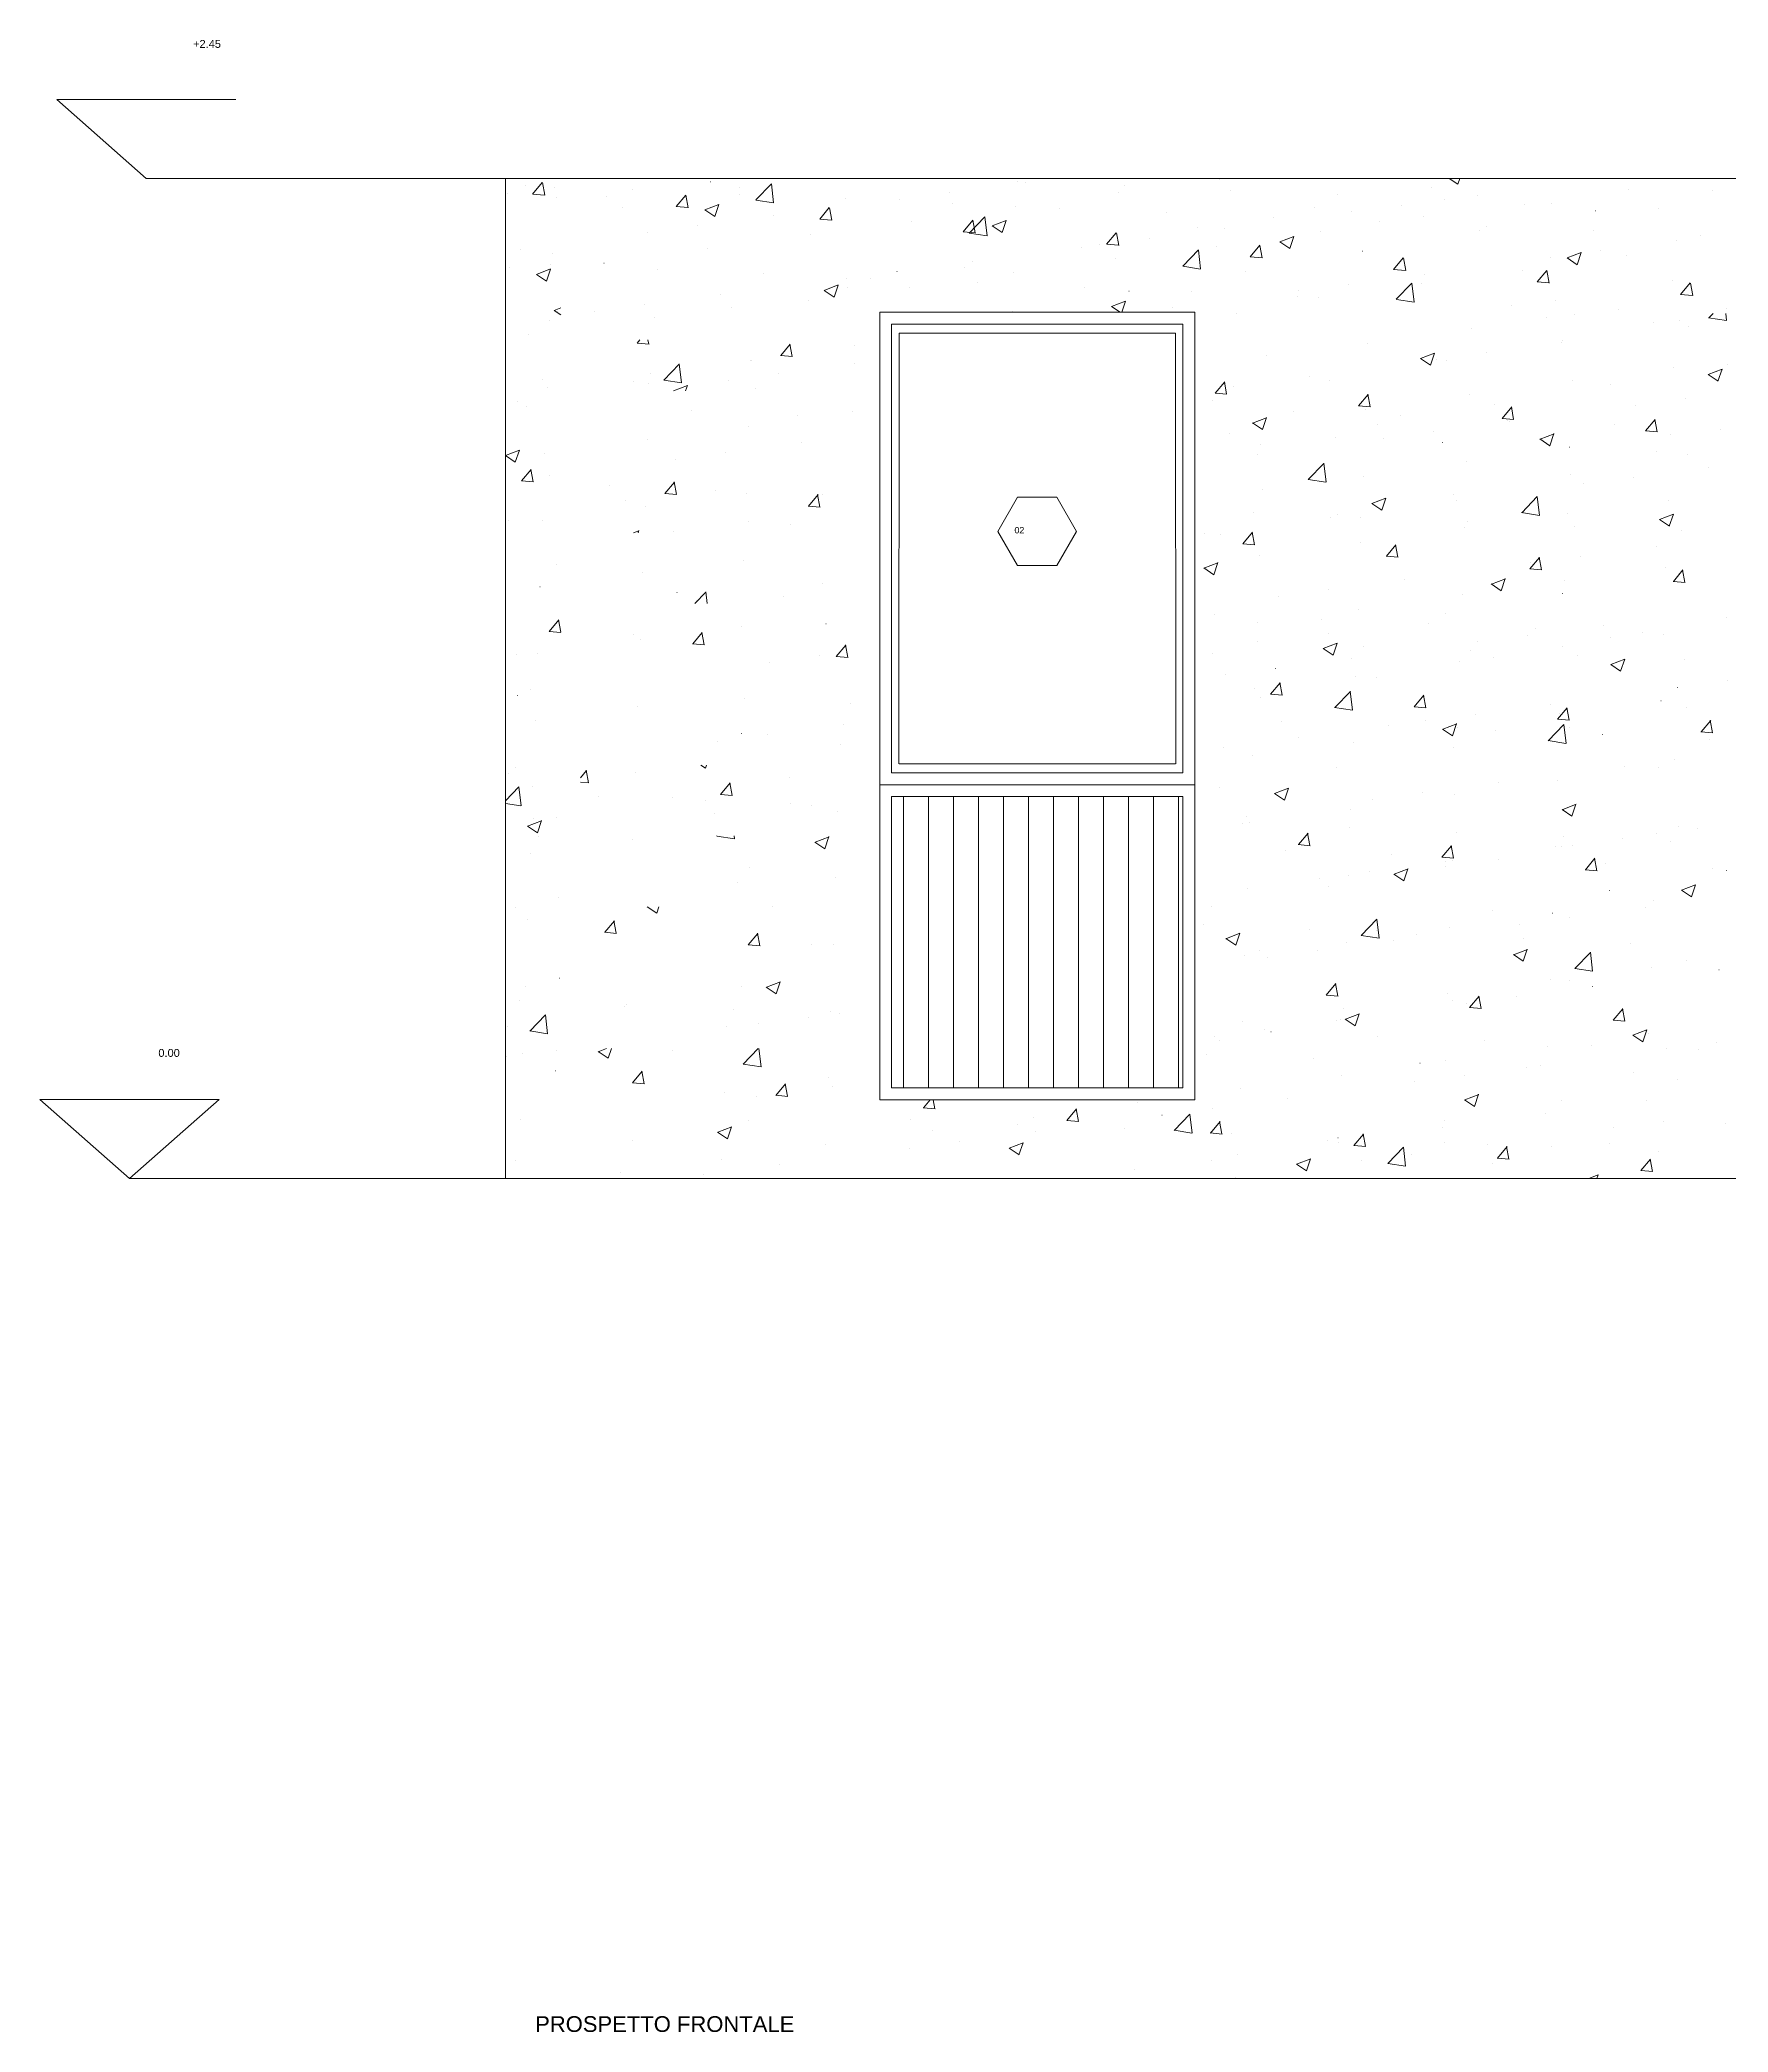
# Model space of a CAD drawing. Header units: centimetres. Extents: x -16179 to 12840, y -10704 to 3856.
# Drawn here: x 8510 to 8938, y -3366 to -2860 of the extents above; entities that cross this region are included whole.
import ezdxf

# ---------------------------------------------------------------- set-up
doc = ezdxf.new("R2010")
doc.units = ezdxf.units.CM
doc.header["$MEASUREMENT"] = 0
for name, color, linetype, lineweight in [('A-ANNO-TEXT_Num_Penna__3_Num_Penna__3_Num_Penna__3_Num_Penna__3_Num_Penna__3_Num_Penna__3_Num_Penna__3_Num_Penna__3_Num_Penna__3_Num_Penna__3', 3, 'Continuous', 18), ('A-ELEV-MBE1_Num_Penna__7_Num_Penna__7_Num_Penna__7_Num_Penna__7_Num_Penna__7_Num_Penna__7_Num_Penna__7_Num_Penna__7_Num_Penna__7_Num_Penna__7', 7, 'Continuous', 18), ('A-ELEV-PATT_Num_Penna__8_Num_Penna__8_Num_Penna__8_Num_Penna__8_Num_Penna__8_Num_Penna__8_Num_Penna__8_Num_Penna__8_Num_Penna__8_Num_Penna__8', 8, 'Continuous', 18), ('AA - linee quote_Num_Penna__3_Num_Penna__3_Num_Penna__3_Num_Penna__3_Num_Penna__3_Num_Penna__3_Num_Penna__3_Num_Penna__3_Num_Penna__3_Num_Penna__3', 3, 'Continuous', 18), ('AA - pareti sezionate_Num_Penna__7_Num_Penna__7_Num_Penna__7_Num_Penna__7_Num_Penna__7_Num_Penna__7_Num_Penna__7_Num_Penna__7_Num_Penna__7_Num_Penna__7', 7, 'Continuous', 18), ('AA - serramenti e porte_Num_Penna__4_Num_Penna__4_Num_Penna__4_Num_Penna__4_Num_Penna__4_Num_Penna__4_Num_Penna__4_Num_Penna__4_Num_Penna__4_Num_Penna__4', 4, 'Continuous', 18), ('AA pareti non sezionate_Num_Penna__2_Num_Penna__2_Num_Penna__2_Num_Penna__2_Num_Penna__2_Num_Penna__2_Num_Penna__2_Num_Penna__2_Num_Penna__2_Num_Penna__2', 2, 'Continuous', 18), ('SIMBOLI FINESTRE_Num_Penna__3_Num_Penna__3_Num_Penna__3_Num_Penna__3_Num_Penna__3_Num_Penna__3_Num_Penna__3_Num_Penna__3_Num_Penna__3_Num_Penna__3', 3, 'Continuous', 18)]:
    doc.layers.add(name, color=color, linetype=linetype, lineweight=lineweight)
doc.styles.add('GENERATED_STYLE_1', font='Arial.ttf')

msp = doc.modelspace()

# ---------------------------------------------------------------- linework, layer by layer
at = {"layer": 'A-ELEV-MBE1_Num_Penna__7_Num_Penna__7_Num_Penna__7_Num_Penna__7_Num_Penna__7_Num_Penna__7_Num_Penna__7_Num_Penna__7_Num_Penna__7_Num_Penna__7', "color": 7, "linetype": 'Continuous', "lineweight": 18}
for p, q in [((8725.97, -3052.33), (8799.97, -3052.33)), ((8725.97, -3052.33), (8725.97, -3126.33)), ((8729.03, -3126.33), (8729.03, -3052.33)), ((8735.38, -3126.33), (8735.38, -3052.33)), ((8741.73, -3126.33), (8741.73, -3052.33)), ((8748.08, -3126.33), (8748.08, -3052.33)), ((8754.43, -3126.33), (8754.43, -3052.33)), ((8760.78, -3126.33), (8760.78, -3052.33)), ((8767.13, -3126.33), (8767.13, -3052.33)), ((8773.48, -3126.33), (8773.48, -3052.33)), ((8779.83, -3126.33), (8779.83, -3052.33)), ((8786.18, -3126.33), (8786.18, -3052.33)), ((8792.53, -3126.33), (8792.53, -3052.33)), ((8798.88, -3126.33), (8798.88, -3052.33)), ((8799.97, -3052.33), (8799.97, -3126.33)), ((8725.97, -3126.33), (8799.97, -3126.33))]:
    msp.add_line(p, q, dxfattribs=at)
at = {"layer": 'A-ELEV-PATT_Num_Penna__8_Num_Penna__8_Num_Penna__8_Num_Penna__8_Num_Penna__8_Num_Penna__8_Num_Penna__8_Num_Penna__8_Num_Penna__8_Num_Penna__8', "color": 8, "linetype": 'Continuous', "lineweight": 18}
for p, q in [((8628.47, -2899.12), (8628.47, -2899.12)), ((8633.05, -2897.14), (8633.05, -2897.14)), ((8634.85, -2899.31), (8637.3, -2896.39)), ((8634.86, -2899.32), (8637.9, -2899.58)), ((8637.94, -2899.59), (8637.35, -2896.41)), ((8640.42, -2897.63), (8640.42, -2897.63)), ((8660.17, -2898.28), (8660.17, -2898.28)), ((8679.96, -2896.17), (8679.97, -2896.17)), ((8687.32, -2897.74), (8687.32, -2897.74)), ((8691.5, -2900.82), (8695.46, -2896.7)), ((8696.02, -2901.53), (8695.46, -2896.71)), ((8740.73, -2898.96), (8740.73, -2898.96)), ((8757.93, -2896.04), (8757.93, -2896.04)), ((8759.97, -2896.43), (8759.97, -2896.43)), ((8783.56, -2898.87), (8783.56, -2898.87)), ((8785.05, -2897.19), (8785.05, -2897.19)), ((8809.22, -2895.61), (8809.22, -2895.61)), ((8812.17, -2898.33), (8812.17, -2898.33)), ((8862.98, -2897.54), (8862.98, -2897.54)), ((8867.6, -2895.33), (8869.77, -2896.8)), ((8869.77, -2896.79), (8870.26, -2895.33)), ((8906.76, -2895.38), (8906.77, -2895.38)), ((8913.11, -2898.08), (8913.11, -2898.08)), ((8934.4, -2898.52), (8934.41, -2898.52)), ((8640.86, -2900.3), (8640.86, -2900.3)), ((8653.58, -2899.98), (8653.59, -2899.98)), ((8657.69, -2902.82), (8657.7, -2902.82)), ((8671.29, -2902.5), (8673.74, -2899.58)), ((8671.3, -2902.5), (8674.33, -2902.77)), ((8674.37, -2902.78), (8673.78, -2899.6)), ((8678.53, -2903.33), (8682.09, -2901.96)), ((8678.54, -2903.34), (8681.07, -2905.04)), ((8681.07, -2905.04), (8682.1, -2901.97)), ((8687.29, -2899.43), (8687.29, -2899.43)), ((8691.51, -2900.84), (8696.03, -2901.54)), ((8707.73, -2905.69), (8710.18, -2902.77)), ((8710.81, -2905.97), (8710.22, -2902.79)), ((8714.4, -2900.57), (8714.41, -2900.57)), ((8728.01, -2900.64), (8728.01, -2900.64)), ((8741.52, -2901.72), (8741.53, -2901.72)), ((8757.47, -2902.44), (8757.48, -2902.44)), ((8768.64, -2902.87), (8768.65, -2902.87)), ((8795.76, -2904.01), (8795.76, -2904.01)), ((8833.35, -2902.62), (8833.36, -2902.62)), ((8839.28, -2899.48), (8839.29, -2899.48)), ((8842.72, -2903.81), (8842.73, -2903.81)), ((8855.44, -2902.14), (8855.45, -2902.14)), ((8866.4, -2900.63), (8866.41, -2900.63)), ((8874.68, -2899.61), (8874.69, -2899.61)), ((8886.73, -2901.89), (8886.73, -2901.89)), ((8893.52, -2901.77), (8893.52, -2901.77)), ((8904.77, -2903.61), (8904.78, -2903.61)), ((8920.64, -2902.92), (8920.64, -2902.92)), ((8628.07, -2907.91), (8628.07, -2907.91)), ((8663.97, -2909.07), (8663.97, -2909.07)), ((8676.69, -2907.4), (8676.69, -2907.4)), ((8695.93, -2904.86), (8695.93, -2904.86)), ((8707.73, -2905.69), (8710.77, -2905.96)), ((8731.09, -2906.25), (8731.09, -2906.25)), ((8744.16, -2908.87), (8746.61, -2905.95)), ((8744.17, -2908.88), (8747.21, -2909.14)), ((8745.72, -2909.23), (8749.68, -2905.11)), ((8745.73, -2909.25), (8750.25, -2909.95)), ((8747.25, -2909.16), (8746.66, -2905.97)), ((8750.24, -2909.94), (8749.68, -2905.12)), ((8751.54, -2907.39), (8755.1, -2906.03)), ((8751.55, -2907.41), (8754.08, -2909.11)), ((8754.08, -2909.11), (8755.11, -2906.04)), ((8780.6, -2912.06), (8783.05, -2909.14)), ((8783.68, -2912.35), (8783.09, -2909.16)), ((8803.72, -2907.71), (8803.73, -2907.71)), ((8810.64, -2908.04), (8810.65, -2908.04)), ((8822.88, -2905.16), (8822.88, -2905.16)), ((8834.98, -2908.72), (8834.99, -2908.72)), ((8849.99, -2906.3), (8850, -2906.3)), ((8861.07, -2905.14), (8861.07, -2905.14)), ((8875.15, -2908.69), (8875.15, -2908.69)), ((8877.11, -2907.45), (8877.12, -2907.45)), ((8904.23, -2908.59), (8904.24, -2908.59)), ((8631.89, -2913.29), (8631.89, -2913.29)), ((8639.8, -2914.54), (8639.81, -2914.54)), ((8679.35, -2913.08), (8679.35, -2913.08)), ((8705.43, -2909.5), (8705.43, -2909.5)), ((8774.1, -2912.79), (8774.1, -2912.79)), ((8778.68, -2912.24), (8778.69, -2912.24)), ((8780.61, -2912.07), (8783.64, -2912.33)), ((8791.4, -2910.57), (8791.41, -2910.57)), ((8799.93, -2917.64), (8803.89, -2913.51)), ((8804.45, -2918.35), (8803.89, -2913.53)), ((8808.6, -2912.52), (8808.6, -2912.52)), ((8817.04, -2915.25), (8819.49, -2912.33)), ((8820.12, -2915.53), (8819.53, -2912.35)), ((8824.54, -2911.46), (8828.1, -2910.1)), ((8824.56, -2911.48), (8827.08, -2913.18)), ((8827.09, -2913.18), (8828.12, -2910.11)), ((8845.52, -2913.78), (8845.53, -2913.78)), ((8897.55, -2915.53), (8901.11, -2914.17)), ((8900.09, -2917.25), (8901.12, -2914.18)), ((8906.12, -2913.74), (8906.12, -2913.74)), ((8925.36, -2911.21), (8925.36, -2911.21)), ((8931.35, -2909.74), (8931.35, -2909.74)), ((8628.97, -2917.87), (8628.97, -2917.87)), ((8635.85, -2919.71), (8639.41, -2918.34)), ((8638.39, -2921.43), (8639.42, -2918.36)), ((8639.35, -2917.28), (8639.36, -2917.28)), ((8652.96, -2916.89), (8652.97, -2916.89)), ((8666.47, -2918.43), (8666.47, -2918.43)), ((8693.59, -2919.57), (8693.59, -2919.57)), ((8727.36, -2919), (8727.37, -2919)), ((8744.47, -2917.88), (8744.48, -2917.88)), ((8746.6, -2916.47), (8746.61, -2916.47)), ((8756.86, -2919.35), (8756.86, -2919.35)), ((8782.94, -2915.78), (8782.94, -2915.78)), ((8799.94, -2917.65), (8804.46, -2918.36)), ((8815.9, -2918.86), (8815.9, -2918.86)), ((8817.04, -2915.25), (8820.08, -2915.52)), ((8853.48, -2918.44), (8855.92, -2915.52)), ((8853.48, -2918.44), (8856.52, -2918.71)), ((8856.56, -2918.72), (8855.97, -2915.54)), ((8886.11, -2918.8), (8886.11, -2918.8)), ((8889.91, -2921.62), (8892.36, -2918.71)), ((8892.99, -2921.91), (8892.41, -2918.73)), ((8893.4, -2915.42), (8893.41, -2915.42)), ((8897.56, -2915.54), (8900.09, -2917.25)), ((8912.49, -2914.99), (8912.5, -2914.99)), ((8635.86, -2919.72), (8638.39, -2921.43)), ((8708.85, -2923.78), (8712.41, -2922.41)), ((8708.87, -2923.79), (8711.39, -2925.5)), ((8711.4, -2925.5), (8712.43, -2922.43)), ((8714.65, -2920.67), (8714.65, -2920.67)), ((8714.85, -2922.96), (8714.85, -2922.96)), ((8720.7, -2920.72), (8720.71, -2920.72)), ((8730.47, -2923.16), (8730.48, -2923.16)), ((8747.82, -2921.86), (8747.83, -2921.86)), ((8774.94, -2923.01), (8774.95, -2923.01)), ((8786.27, -2923.95), (8786.28, -2923.95)), ((8802.06, -2924.16), (8802.06, -2924.16)), ((8829.36, -2923.85), (8829.37, -2923.85)), ((8842.08, -2922.17), (8842.08, -2922.17)), ((8854.15, -2926.05), (8858.11, -2921.92)), ((8858.67, -2926.76), (8858.11, -2921.93)), ((8860.45, -2922.05), (8860.45, -2922.05)), ((8861.32, -2919.64), (8861.32, -2919.64)), ((8889.92, -2921.63), (8892.95, -2921.9)), ((8924.18, -2921.38), (8924.18, -2921.38)), ((8926.35, -2924.81), (8928.8, -2921.89)), ((8929.43, -2925.1), (8928.84, -2921.91)), ((8640.29, -2928.86), (8641.97, -2929.99)), ((8640.31, -2928.88), (8641.97, -2928.24)), ((8641.14, -2929.02), (8641.15, -2929.02)), ((8650.61, -2929.11), (8650.61, -2929.11)), ((8663.32, -2927.43), (8663.33, -2927.43)), ((8682.56, -2924.9), (8682.57, -2924.9)), ((8685.22, -2928.05), (8685.23, -2928.05)), ((8704.81, -2926.41), (8704.82, -2926.41)), ((8756.65, -2929.03), (8756.65, -2929.03)), ((8781.86, -2927.85), (8785.42, -2926.48)), ((8781.87, -2927.86), (8784.06, -2929.33)), ((8784.48, -2929.33), (8785.43, -2926.49)), ((8797.28, -2928.07), (8797.28, -2928.07)), ((8813.58, -2929.71), (8813.58, -2929.71)), ((8829.18, -2925.3), (8829.18, -2925.3)), ((8834.37, -2925.63), (8834.37, -2925.63)), ((8854.16, -2926.06), (8858.68, -2926.76)), ((8856.3, -2926.45), (8856.3, -2926.45)), ((8883.41, -2927.59), (8883.42, -2927.59)), ((8894.55, -2926.47), (8894.56, -2926.47)), ((8910.53, -2928.74), (8910.54, -2928.74)), ((8926.35, -2924.82), (8929.39, -2925.08)), ((8933.48, -2930.77), (8934.57, -2929.64)), ((8938, -2931.45), (8937.79, -2929.64)), ((8937.96, -2928.32), (8937.96, -2928.32)), ((8639.18, -2931.45), (8639.19, -2931.45)), ((8665.78, -2930.76), (8665.78, -2930.76)), ((8873.33, -2933.36), (8873.33, -2933.36)), ((8892.22, -2930.76), (8892.23, -2930.76)), ((8899.41, -2929.78), (8899.42, -2929.78)), ((8919.34, -2931.9), (8919.35, -2931.9)), ((8926.08, -2931.34), (8926.08, -2931.34)), ((8928.29, -2932.88), (8928.3, -2932.88)), ((8933.46, -2930.74), (8937.98, -2931.44)), ((8633.82, -2934.96), (8633.83, -2934.96)), ((8661.37, -2937.15), (8664.4, -2937.42)), ((8661.39, -2937.17), (8662.09, -2936.33)), ((8664.33, -2937.41), (8664.13, -2936.33)), ((8697.83, -2940.35), (8700.27, -2937.43)), ((8700.76, -2940.6), (8700.18, -2937.41)), ((8716.69, -2937.72), (8716.7, -2937.72)), ((8846.94, -2937.17), (8846.95, -2937.17)), ((8860.33, -2941.09), (8863.89, -2939.72)), ((8862.82, -2942.76), (8863.85, -2939.69)), ((8876.97, -2939.64), (8876.97, -2939.64)), ((8896.21, -2937.11), (8896.21, -2937.11)), ((8896.45, -2936.43), (8896.46, -2936.43)), ((8664.65, -2944.78), (8664.65, -2944.78)), ((8668.14, -2946.62), (8672.09, -2942.5)), ((8672.65, -2947.3), (8672.09, -2942.47)), ((8690.17, -2941.71), (8690.17, -2941.71)), ((8690.31, -2941.53), (8690.31, -2941.53)), ((8697.21, -2944.9), (8697.22, -2944.9)), ((8697.81, -2940.34), (8700.84, -2940.61)), ((8716.45, -2942.36), (8716.46, -2942.36)), ((8821.28, -2940.42), (8821.29, -2940.42)), ((8860.3, -2941.06), (8862.83, -2942.77)), ((8864.25, -2941.31), (8864.26, -2941.31)), ((8866.83, -2941.51), (8866.83, -2941.51)), ((8924.45, -2943.44), (8924.46, -2943.44)), ((8933.34, -2945.16), (8936.89, -2943.79)), ((8935.83, -2946.83), (8936.86, -2943.76)), ((8938.25, -2942.49), (8938.25, -2942.49)), ((8637.27, -2946.4), (8637.27, -2946.4)), ((8638.56, -2948.36), (8638.57, -2948.36)), ((8660.54, -2946.8), (8660.55, -2946.8)), ((8664.39, -2947.55), (8664.39, -2947.55)), ((8668.12, -2946.59), (8672.64, -2947.29)), ((8670.61, -2949.31), (8670.65, -2949.33)), ((8670.64, -2949.33), (8674.19, -2947.97)), ((8673.69, -2949.33), (8674.16, -2947.94)), ((8684.5, -2946.57), (8684.5, -2946.57)), ((8691.5, -2948.7), (8691.51, -2948.7)), ((8808.12, -2949.91), (8811.15, -2950.17)), ((8808.14, -2949.92), (8810.59, -2947)), ((8811.07, -2950.16), (8810.49, -2946.98)), ((8812.93, -2948.07), (8812.93, -2948.07)), ((8832.17, -2945.54), (8832.17, -2945.54)), ((8837.2, -2946.6), (8837.2, -2946.6)), ((8898.79, -2946.69), (8898.8, -2946.69)), ((8908.62, -2947.58), (8908.63, -2947.58)), ((8933.31, -2945.13), (8935.84, -2946.83)), ((8630.92, -2951.88), (8630.92, -2951.88)), ((8633.17, -2953.33), (8633.18, -2953.33)), ((8675.1, -2954.37), (8675.1, -2954.37)), ((8716.07, -2954.63), (8716.08, -2954.63)), ((8807.57, -2951.68), (8807.58, -2951.68)), ((8828.09, -2954.42), (8828.1, -2954.42)), ((8844.55, -2953.09), (8847.59, -2953.36)), ((8844.57, -2953.1), (8847.02, -2950.19)), ((8846.32, -2954.08), (8846.33, -2954.08)), ((8847.51, -2953.35), (8846.92, -2950.17)), ((8872.71, -2950.27), (8872.71, -2950.27)), ((8879, -2952.67), (8879, -2952.67)), ((8881.01, -2956.29), (8883.46, -2953.37)), ((8883.95, -2956.54), (8883.36, -2953.35)), ((8914.93, -2952.92), (8914.93, -2952.92)), ((8927.64, -2951.24), (8927.65, -2951.24)), ((8689.69, -2958.44), (8689.69, -2958.44)), ((8702.21, -2955.52), (8702.22, -2955.52)), ((8817.62, -2957.45), (8820.15, -2959.15)), ((8817.65, -2957.47), (8821.2, -2956.11)), ((8820.14, -2959.15), (8821.17, -2956.08)), ((8820.67, -2957.33), (8820.67, -2957.33)), ((8849.37, -2957.75), (8849.38, -2957.75)), ((8855.21, -2955.57), (8855.22, -2955.57)), ((8863.6, -2959.67), (8863.61, -2959.67)), ((8880.99, -2956.28), (8884.03, -2956.55)), ((8882.33, -2956.72), (8882.34, -2956.72)), ((8882.84, -2957.14), (8882.85, -2957.14)), ((8909.45, -2957.86), (8909.45, -2957.86)), ((8917.43, -2959.47), (8920.46, -2959.74)), ((8917.45, -2959.48), (8919.9, -2956.56)), ((8920.38, -2959.73), (8919.8, -2956.54)), ((8936.57, -2959.01), (8936.57, -2959.01)), ((8627.97, -2965.71), (8631.51, -2964.35)), ((8630.44, -2967.4), (8631.47, -2964.33)), ((8664.03, -2961.69), (8664.03, -2961.69)), ((8683.85, -2964.93), (8683.85, -2964.93)), ((8703.09, -2962.4), (8703.09, -2962.4)), ((8811.69, -2960.1), (8811.69, -2960.1)), ((8819.75, -2962.84), (8819.75, -2962.84)), ((8838.81, -2961.25), (8838.81, -2961.25)), ((8850.89, -2961.35), (8850.89, -2961.35)), ((8865.92, -2962.39), (8865.93, -2962.39)), ((8890.63, -2961.51), (8893.15, -2963.22)), ((8890.65, -2961.54), (8894.21, -2960.18)), ((8893.04, -2963.54), (8893.05, -2963.54)), ((8893.14, -2963.22), (8894.17, -2960.15)), ((8898.17, -2963.6), (8898.18, -2963.6)), ((8920.16, -2964.69), (8920.16, -2964.69)), ((8923.83, -2960.35), (8923.84, -2960.35)), ((8627.97, -2965.73), (8630.45, -2967.4)), ((8632, -2972.19), (8634.45, -2969.27)), ((8634.94, -2972.43), (8634.35, -2969.25)), ((8637.95, -2965.27), (8637.95, -2965.27)), ((8671.13, -2966.61), (8671.14, -2966.61)), ((8818.8, -2965.57), (8818.81, -2965.57)), ((8831.78, -2971.85), (8835.74, -2967.72)), ((8836.3, -2972.52), (8835.74, -2967.7)), ((8872.09, -2967.18), (8872.1, -2967.18)), ((8928.02, -2965.36), (8928.03, -2965.36)), ((8933.52, -2968.75), (8933.52, -2968.75)), ((8631.98, -2972.18), (8635.02, -2972.44)), ((8639.05, -2970.83), (8639.05, -2970.83)), ((8654.28, -2973.37), (8654.28, -2973.37)), ((8668.44, -2975.38), (8670.89, -2972.46)), ((8671.37, -2975.62), (8670.79, -2972.44)), ((8681.4, -2974.52), (8681.4, -2974.52)), ((8820.05, -2974.24), (8820.05, -2974.24)), ((8831.77, -2971.82), (8836.29, -2972.52)), ((8845.71, -2970.99), (8845.71, -2970.99)), ((8898.4, -2970.44), (8898.4, -2970.44)), ((8901.56, -2972.95), (8901.57, -2972.95)), ((8914.28, -2971.28), (8914.28, -2971.28)), ((8658.44, -2977.11), (8658.45, -2977.11)), ((8663.41, -2978.6), (8663.42, -2978.6)), ((8668.42, -2975.37), (8671.45, -2975.63)), ((8689.07, -2975.35), (8689.08, -2975.35)), ((8704.85, -2978.55), (8707.89, -2978.82)), ((8704.87, -2978.56), (8707.32, -2975.65)), ((8707.81, -2978.81), (8707.22, -2975.62)), ((8708.51, -2975.66), (8708.52, -2975.66)), ((8817.99, -2980.25), (8817.99, -2980.25)), ((8847.94, -2977.9), (8850.47, -2979.6)), ((8847.97, -2977.93), (8851.53, -2976.56)), ((8850.24, -2979.71), (8850.25, -2979.71)), ((8850.46, -2979.6), (8851.49, -2976.53)), ((8868.77, -2975.53), (8868.78, -2975.53)), ((8869.48, -2977.18), (8869.48, -2977.18)), ((8885.98, -2980.23), (8890.5, -2980.93)), ((8886, -2980.26), (8889.96, -2976.13)), ((8890.52, -2980.93), (8889.95, -2976.11)), ((8923.22, -2977.26), (8923.22, -2977.26)), ((8628.82, -2982.19), (8628.82, -2982.19)), ((8637.33, -2982.18), (8637.33, -2982.18)), ((8660.46, -2985.33), (8661.83, -2984.81)), ((8661.61, -2985.33), (8661.8, -2984.78)), ((8670.49, -2984.97), (8670.49, -2984.97)), ((8689.72, -2982.43), (8689.73, -2982.43)), ((8700.24, -2983.18), (8700.25, -2983.18)), ((8815.18, -2988.13), (8817.63, -2985.21)), ((8818.12, -2988.37), (8817.53, -2985.19)), ((8837.52, -2981.39), (8837.53, -2981.39)), ((8839.15, -2980.61), (8839.15, -2980.61)), ((8845.11, -2981.39), (8845.11, -2981.39)), ((8871.47, -2984.09), (8871.48, -2984.09)), ((8872.22, -2982.54), (8872.23, -2982.54)), ((8897.56, -2980.51), (8897.56, -2980.51)), ((8899.34, -2983.68), (8899.35, -2983.68)), ((8920.95, -2981.97), (8923.48, -2983.67)), ((8920.98, -2981.99), (8924.53, -2980.63)), ((8923.47, -2983.67), (8924.5, -2980.6)), ((8926.46, -2984.83), (8926.46, -2984.83)), ((8805.44, -2985.61), (8805.45, -2985.61)), ((8809.52, -2985.7), (8809.53, -2985.7)), ((8815.16, -2988.12), (8818.2, -2988.38)), ((8845.09, -2987.9), (8845.09, -2987.9)), ((8851.62, -2991.32), (8854.07, -2988.4)), ((8854.56, -2991.56), (8853.97, -2988.38)), ((8920.16, -2988.78), (8920.16, -2988.78)), ((8640.99, -2993.35), (8641, -2993.35)), ((8688.45, -2992.26), (8688.46, -2992.26)), ((8805.26, -2994.28), (8807.79, -2995.99)), ((8805.29, -2994.31), (8808.84, -2992.94)), ((8807.78, -2995.99), (8808.81, -2992.92)), ((8819.43, -2991.15), (8819.44, -2991.15)), ((8851.6, -2991.31), (8854.64, -2991.57)), ((8888.04, -2994.49), (8891.07, -2994.76)), ((8888.06, -2994.5), (8890.51, -2991.58)), ((8888.2, -2992.99), (8888.2, -2992.99)), ((8891, -2994.75), (8890.41, -2991.56)), ((8900.92, -2991.32), (8900.92, -2991.32)), ((8922.6, -2994.17), (8922.6, -2994.17)), ((8924.5, -2997.69), (8926.94, -2994.77)), ((8927.43, -2997.94), (8926.84, -2994.75)), ((8636.71, -2999.09), (8636.72, -2999.09)), ((8662.79, -2995.52), (8662.8, -2995.52)), ((8671.5, -3000.48), (8671.51, -3000.48)), ((8676.01, -3003.33), (8678.83, -3000.39)), ((8679.17, -3003.33), (8678.83, -3000.37)), ((8708.44, -2998.25), (8708.45, -2998.25)), ((8836.88, -2999.75), (8836.88, -2999.75)), ((8856.12, -2997.21), (8856.12, -2997.21)), ((8878.27, -2998.35), (8880.79, -3000.06)), ((8878.29, -2998.38), (8881.85, -2997.01)), ((8880.78, -3000.06), (8881.81, -2996.99)), ((8896.94, -2997.42), (8896.94, -2997.42)), ((8924.47, -2997.68), (8927.51, -2997.95)), ((8925.93, -2995.67), (8925.93, -2995.67)), ((8627.98, -3005.01), (8627.98, -3005.01)), ((8676.36, -3002.47), (8676.37, -3002.47)), ((8698.62, -3001.62), (8698.63, -3001.62)), ((8824.16, -3001.42), (8824.16, -3001.42)), ((8844.47, -3004.81), (8844.48, -3004.81)), ((8870.86, -3001), (8870.86, -3001)), ((8896.3, -3000.75), (8896.31, -3000.75)), ((8639.03, -3010.39), (8641.97, -3010.65)), ((8639.05, -3010.4), (8641.5, -3007.48)), ((8641.97, -3010.57), (8641.4, -3007.46)), ((8675.49, -3013.59), (8677.93, -3010.67)), ((8678.42, -3013.83), (8677.84, -3010.65)), ((8687.84, -3009.17), (8687.84, -3009.17)), ((8709.33, -3008.45), (8709.34, -3008.45)), ((8808.1, -3006.21), (8808.1, -3006.21)), ((8818.81, -3008.06), (8818.82, -3008.06)), ((8835.21, -3007.35), (8835.22, -3007.35)), ((8862.33, -3008.5), (8862.34, -3008.5)), ((8866.68, -3005.84), (8866.68, -3005.84)), ((8889.45, -3009.64), (8889.45, -3009.64)), ((8906.79, -3008.82), (8906.8, -3008.82)), ((8938.1, -3006.82), (8938.1, -3006.82)), ((8660.39, -3011.13), (8660.4, -3011.13)), ((8662.18, -3012.43), (8662.18, -3012.43)), ((8675.47, -3013.58), (8678.5, -3013.84)), ((8711.92, -3016.78), (8714.37, -3013.86)), ((8714.86, -3017.02), (8714.27, -3013.84)), ((8818.81, -3013.03), (8818.81, -3013.03)), ((8835.58, -3014.74), (8838.11, -3016.44)), ((8835.61, -3014.76), (8839.17, -3013.4)), ((8837.05, -3010.92), (8837.05, -3010.92)), ((8838.1, -3016.44), (8839.13, -3013.37)), ((8845.92, -3014.17), (8845.93, -3014.17)), ((8873.04, -3015.32), (8873.05, -3015.32)), ((8874.83, -3013.03), (8874.84, -3013.03)), ((8887.55, -3011.35), (8887.56, -3011.35)), ((8896.32, -3014.34), (8896.33, -3014.34)), ((8908.47, -3011.91), (8908.48, -3011.91)), ((8916.57, -3010.79), (8916.57, -3010.79)), ((8921.98, -3011.08), (8921.99, -3011.08)), ((8630.77, -3016.21), (8630.77, -3016.21)), ((8636.09, -3016), (8636.1, -3016)), ((8695.08, -3018.28), (8695.08, -3018.28)), ((8707.8, -3016.61), (8707.8, -3016.61)), ((8711.9, -3016.77), (8714.94, -3017.03)), ((8807.42, -3016.01), (8807.43, -3016.01)), ((8823.51, -3019.78), (8823.52, -3019.78)), ((8842.75, -3017.25), (8842.76, -3017.25)), ((8870.24, -3017.91), (8870.24, -3017.91)), ((8878.85, -3016.99), (8878.85, -3016.99)), ((8900.16, -3016.47), (8900.17, -3016.47)), ((8908.59, -3018.8), (8911.12, -3020.51)), ((8908.62, -3018.83), (8912.17, -3017.47)), ((8911.11, -3020.51), (8912.14, -3017.44)), ((8927.28, -3017.61), (8927.28, -3017.61)), ((8634.28, -3025.15), (8634.28, -3025.15)), ((8810.8, -3021.46), (8810.8, -3021.46)), ((8818.19, -3024.97), (8818.2, -3024.97)), ((8822.23, -3026.34), (8824.68, -3023.42)), ((8825.17, -3026.58), (8824.58, -3023.4)), ((8838.52, -3029.74), (8842.48, -3025.62)), ((8843.04, -3030.42), (8842.47, -3025.59)), ((8843.85, -3021.72), (8843.86, -3021.72)), ((8849.22, -3022.08), (8849.23, -3022.08)), ((8925.51, -3024.63), (8925.52, -3024.63)), ((8938.23, -3022.96), (8938.23, -3022.96)), ((8631.04, -3026.71), (8631.05, -3026.71)), ((8661.56, -3029.34), (8661.56, -3029.34)), ((8688.52, -3027.44), (8688.52, -3027.44)), ((8715.63, -3028.59), (8715.64, -3028.59)), ((8819.6, -3027.16), (8819.6, -3027.16)), ((8822.21, -3026.33), (8825.25, -3026.59)), ((8838.5, -3029.71), (8843.02, -3030.41)), ((8858.65, -3029.52), (8861.69, -3029.78)), ((8858.67, -3029.53), (8861.12, -3026.61)), ((8861.61, -3029.77), (8861.02, -3026.59)), ((8893.43, -3028.86), (8893.43, -3028.86)), ((8895.11, -3032.71), (8897.56, -3029.8)), ((8898.04, -3032.96), (8897.46, -3029.78)), ((8921.36, -3027.99), (8921.37, -3027.99)), ((8927.88, -3029.69), (8927.88, -3029.69)), ((8635.48, -3032.91), (8635.48, -3032.91)), ((8713.67, -3034.11), (8713.68, -3034.11)), ((8825.11, -3033.17), (8825.11, -3033.17)), ((8852.22, -3034.32), (8852.23, -3034.32)), ((8861.47, -3033.06), (8861.48, -3033.06)), ((8865.91, -3035.19), (8868.43, -3036.89)), ((8865.93, -3035.22), (8869.49, -3033.85)), ((8868.42, -3036.89), (8869.45, -3033.82)), ((8869.62, -3034.82), (8869.63, -3034.82)), ((8874.19, -3031.39), (8874.19, -3031.39)), ((8879.34, -3035.46), (8879.35, -3035.46)), ((8892.74, -3038.15), (8896.69, -3034.03)), ((8895.09, -3032.7), (8898.12, -3032.97)), ((8895.7, -3031.25), (8895.71, -3031.25)), ((8897.25, -3038.83), (8896.69, -3034)), ((8898.25, -3034.77), (8898.25, -3034.77)), ((8931.52, -3035.89), (8934.56, -3036.16)), ((8931.54, -3035.9), (8933.99, -3032.98)), ((8934.48, -3036.15), (8933.89, -3032.96)), ((8681.72, -3038.32), (8681.72, -3038.32)), ((8687.92, -3036.35), (8687.93, -3036.35)), ((8694.43, -3036.64), (8694.44, -3036.64)), ((8712.99, -3039.19), (8712.99, -3039.19)), ((8810.15, -3039.82), (8810.15, -3039.82)), ((8829.39, -3037.29), (8829.39, -3037.29)), ((8843.24, -3038.63), (8843.24, -3038.63)), ((8868.62, -3039.86), (8868.63, -3039.86)), ((8892.72, -3038.12), (8897.24, -3038.82)), ((8906.46, -3036.61), (8906.47, -3036.61)), ((8933.58, -3037.76), (8933.58, -3037.76)), ((8630.39, -3045.08), (8630.4, -3045.08)), ((8646.97, -3047.57), (8648.55, -3045.69)), ((8649.03, -3048.86), (8648.45, -3045.67)), ((8677.54, -3044.33), (8678.74, -3045.14)), ((8678.73, -3045.14), (8679, -3044.33)), ((8817.58, -3041.88), (8817.58, -3041.88)), ((8839, -3044.94), (8839, -3044.94)), ((8912.15, -3044.67), (8912.15, -3044.67)), ((8920.75, -3044.91), (8920.75, -3044.91)), ((8924.86, -3042.99), (8924.87, -3042.99)), ((8627.97, -3053.39), (8631.35, -3049.88)), ((8628.67, -3046.52), (8628.67, -3046.52)), ((8631.91, -3054.68), (8631.35, -3049.85)), ((8634.86, -3049.83), (8634.86, -3049.83)), ((8646.97, -3048.68), (8649.11, -3048.87)), ((8660.94, -3046.25), (8660.95, -3046.25)), ((8682.53, -3051.8), (8684.98, -3048.88)), ((8685.47, -3052.04), (8684.88, -3048.86)), ((8700.09, -3047.5), (8700.1, -3047.5)), ((8809.37, -3050.03), (8809.38, -3050.03)), ((8823.25, -3051.6), (8826.81, -3050.24)), ((8825.74, -3053.28), (8826.77, -3050.21)), ((8880.06, -3048.89), (8880.07, -3048.89)), ((8895.09, -3048.16), (8895.09, -3048.16)), ((8627.97, -3054.07), (8631.89, -3054.67)), ((8651.51, -3052.26), (8651.51, -3052.26)), ((8670.47, -3052.59), (8670.47, -3052.59)), ((8678.62, -3053.4), (8678.63, -3053.4)), ((8682.51, -3051.79), (8685.55, -3052.05)), ((8700.31, -3054.15), (8700.31, -3054.15)), ((8705.74, -3054.55), (8705.75, -3054.55)), ((8712.37, -3056.1), (8712.37, -3056.1)), ((8823.22, -3051.57), (8825.75, -3053.28)), ((8842.62, -3055.54), (8842.62, -3055.54)), ((8848.11, -3053.1), (8848.11, -3053.1)), ((8860.82, -3051.42), (8860.83, -3051.42)), ((8869, -3051.73), (8869.01, -3051.73)), ((8896.23, -3055.64), (8898.76, -3057.35)), ((8896.26, -3055.67), (8899.81, -3054.3)), ((8898.75, -3057.35), (8899.78, -3054.28)), ((8633.53, -3059.82), (8636.05, -3061.53)), ((8633.55, -3059.85), (8637.11, -3058.48)), ((8635.1, -3057.94), (8635.1, -3057.94)), ((8636.04, -3061.53), (8637.07, -3058.46)), ((8640.84, -3057.68), (8640.85, -3057.68)), ((8681.07, -3056.68), (8681.07, -3056.68)), ((8815.21, -3059.13), (8815.22, -3059.13)), ((8816.02, -3057.32), (8816.03, -3057.32)), ((8816.96, -3058.8), (8816.96, -3058.8)), ((8842.33, -3060.28), (8842.34, -3060.28)), ((8925.78, -3060), (8925.78, -3060)), ((8930.74, -3060.5), (8930.74, -3060.5)), ((8636.27, -3062.58), (8636.27, -3062.58)), ((8660.32, -3063.16), (8660.33, -3063.16)), ((8681.59, -3062.38), (8686.11, -3063.08)), ((8681.61, -3062.41), (8681.68, -3062.33)), ((8686.12, -3063.09), (8686.04, -3062.33)), ((8706.53, -3063.89), (8709.06, -3065.59)), ((8706.56, -3063.92), (8710.12, -3062.55)), ((8709.05, -3065.59), (8710.08, -3062.52)), ((8825.93, -3065.96), (8825.93, -3065.96)), ((8829.26, -3064.54), (8832.3, -3064.81)), ((8829.28, -3064.55), (8831.73, -3061.63)), ((8832.22, -3064.8), (8831.63, -3061.61)), ((8865.72, -3067.74), (8868.17, -3064.82)), ((8868.66, -3067.98), (8868.07, -3064.8)), ((8869.45, -3061.42), (8869.46, -3061.42)), ((8894.47, -3065.07), (8894.47, -3065.07)), ((8896.15, -3065.08), (8896.16, -3065.08)), ((8896.57, -3062.57), (8896.57, -3062.57)), ((8898.78, -3064.7), (8898.79, -3064.7)), ((8911.5, -3063.03), (8911.5, -3063.03)), ((8920.13, -3061.82), (8920.13, -3061.82)), ((8923.69, -3063.71), (8923.69, -3063.71)), ((8634.24, -3066.74), (8634.25, -3066.74)), ((8689.87, -3070.37), (8689.87, -3070.37)), ((8853.04, -3067.1), (8853.05, -3067.1)), ((8853.57, -3072.05), (8857.13, -3070.69)), ((8856.06, -3073.73), (8857.09, -3070.66)), ((8865.7, -3067.73), (8868.73, -3067.99)), ((8866.53, -3070.17), (8866.53, -3070.17)), ((8866.7, -3068.93), (8866.7, -3068.93)), ((8868.39, -3068.65), (8868.39, -3068.65)), ((8880.16, -3068.25), (8880.17, -3068.25)), ((8902.14, -3070.92), (8905.17, -3071.18)), ((8902.16, -3070.93), (8904.6, -3068.01)), ((8905.09, -3071.17), (8904.5, -3067.99)), ((8907.28, -3069.39), (8907.28, -3069.39)), ((8934.4, -3070.54), (8934.4, -3070.54)), ((8937.95, -3071.15), (8937.96, -3071.15)), ((8686.94, -3074.18), (8686.95, -3074.18)), ((8711.75, -3073.01), (8711.75, -3073.01)), ((8816.34, -3075.71), (8816.35, -3075.71)), ((8834.74, -3073.13), (8834.75, -3073.13)), ((8836.9, -3075.25), (8836.91, -3075.25)), ((8842, -3072.45), (8842.01, -3072.45)), ((8847.46, -3071.46), (8847.47, -3071.46)), ((8853.55, -3072.03), (8856.07, -3073.73)), ((8908.32, -3076.23), (8908.33, -3076.23)), ((8926.55, -3076.1), (8929.08, -3077.8)), ((8926.58, -3076.12), (8930.14, -3074.76)), ((8929.07, -3077.8), (8930.1, -3074.73)), ((8630.62, -3080.54), (8630.62, -3080.54)), ((8641.4, -3078.08), (8641.4, -3078.08)), ((8663.94, -3080.33), (8666.38, -3081.98)), ((8666.37, -3081.98), (8666.92, -3080.33)), ((8695.64, -3080.37), (8695.64, -3080.37)), ((8807.27, -3080.34), (8807.28, -3080.34)), ((8878.7, -3081.32), (8878.7, -3081.32)), ((8917.38, -3080.53), (8917.38, -3080.53)), ((8919.51, -3078.73), (8919.52, -3078.73)), ((8633.62, -3083.65), (8633.63, -3083.65)), ((8653.15, -3086.82), (8655.6, -3083.9)), ((8656.08, -3087.07), (8655.5, -3083.88)), ((8805.11, -3084.95), (8805.11, -3084.95)), ((8832.23, -3086.1), (8832.23, -3086.1)), ((8845.25, -3087.63), (8849.21, -3083.51)), ((8849.07, -3086.41), (8849.08, -3086.41)), ((8849.77, -3088.31), (8849.21, -3083.49)), ((8867.77, -3085.56), (8867.77, -3085.56)), ((8885.42, -3084.74), (8885.42, -3084.74)), ((8893.85, -3081.98), (8893.86, -3081.98)), ((8898.14, -3083.07), (8898.14, -3083.07)), ((8653.13, -3086.81), (8656.16, -3087.08)), ((8689.56, -3090), (8692.6, -3090.27)), ((8689.58, -3090.01), (8692.03, -3087.09)), ((8692.52, -3090.25), (8691.93, -3087.07)), ((8705.66, -3090), (8705.67, -3090)), ((8711.13, -3089.92), (8711.14, -3089.92)), ((8810.86, -3088.41), (8813.39, -3090.12)), ((8810.89, -3088.44), (8814.45, -3087.07)), ((8813.38, -3090.12), (8814.41, -3087.05)), ((8819.45, -3091.49), (8819.45, -3091.49)), ((8834.1, -3091.5), (8834.1, -3091.5)), ((8841.38, -3089.37), (8841.39, -3089.37)), ((8845.24, -3087.61), (8849.76, -3088.31)), ((8853.34, -3088.96), (8853.34, -3088.96)), ((8859.34, -3087.25), (8859.35, -3087.25)), ((8883.9, -3092.51), (8887.45, -3091.14)), ((8886.39, -3094.18), (8887.42, -3091.11)), ((8886.46, -3088.39), (8886.47, -3088.39)), ((8913.58, -3089.54), (8913.58, -3089.54)), ((8815.72, -3092.62), (8815.73, -3092.62)), ((8821.38, -3093.17), (8821.38, -3093.17)), ((8883.87, -3092.48), (8886.4, -3094.18)), ((8899.45, -3096.02), (8903.97, -3096.72)), ((8899.47, -3096.04), (8903.43, -3091.92)), ((8903.99, -3096.72), (8903.42, -3091.9)), ((8918.89, -3095.64), (8918.9, -3095.64)), ((8927.73, -3094.01), (8927.73, -3094.01)), ((8936.09, -3096.34), (8936.1, -3096.34)), ((8633.01, -3100.56), (8633.01, -3100.56)), ((8641.62, -3098.43), (8641.63, -3098.43)), ((8687.77, -3100.68), (8687.78, -3100.68)), ((8694.17, -3100.73), (8696.7, -3102.43)), ((8694.2, -3100.75), (8697.76, -3099.39)), ((8696.69, -3102.43), (8697.72, -3099.36)), ((8836.33, -3102.76), (8838.78, -3099.84)), ((8839.27, -3103.01), (8838.68, -3099.82)), ((8893.23, -3098.89), (8893.24, -3098.89)), ((8898.1, -3099.1), (8898.1, -3099.1)), ((8904.01, -3100.57), (8904.02, -3100.57)), ((8631.51, -3104.04), (8631.51, -3104.04)), ((8658.15, -3105.76), (8658.15, -3105.76)), ((8658.62, -3105.18), (8658.63, -3105.18)), ((8685.74, -3106.33), (8685.75, -3106.33)), ((8710.51, -3106.83), (8710.52, -3106.83)), ((8836.31, -3102.75), (8839.35, -3103.02)), ((8840.77, -3106.28), (8840.77, -3106.28)), ((8867.15, -3102.47), (8867.16, -3102.47)), ((8868.47, -3104.18), (8868.48, -3104.18)), ((8872.05, -3104.78), (8872.06, -3104.78)), ((8872.75, -3105.94), (8875.78, -3106.2)), ((8872.77, -3105.95), (8875.22, -3103.03)), ((8875.7, -3106.2), (8875.12, -3103.01)), ((8884.77, -3103.1), (8884.78, -3103.1)), ((8909.2, -3109.14), (8911.65, -3106.22)), ((8912.14, -3109.38), (8911.55, -3106.2)), ((8628.52, -3110.85), (8628.52, -3110.85)), ((8634.11, -3111.87), (8638.63, -3112.57)), ((8634.13, -3111.89), (8638.08, -3107.77)), ((8638.64, -3112.57), (8638.08, -3107.75)), ((8684.13, -3110.64), (8684.13, -3110.64)), ((8692.3, -3110.03), (8692.3, -3110.03)), ((8705.02, -3108.36), (8705.02, -3108.36)), ((8712.86, -3107.48), (8712.87, -3107.48)), ((8815.11, -3109.53), (8815.11, -3109.53)), ((8820.73, -3111.53), (8820.74, -3111.53)), ((8838.85, -3109.27), (8838.85, -3109.27)), ((8839.97, -3109), (8839.98, -3109)), ((8841.19, -3108.86), (8843.71, -3110.57)), ((8841.21, -3108.89), (8844.77, -3107.53)), ((8843.7, -3110.57), (8844.73, -3107.5)), ((8909.18, -3109.13), (8912.22, -3109.39)), ((8914.22, -3112.96), (8917.77, -3111.59)), ((8916.71, -3114.64), (8917.74, -3111.57)), ((8640.98, -3116.79), (8640.98, -3116.79)), ((8651.52, -3117.14), (8653.61, -3116.33)), ((8654.01, -3118.82), (8654.84, -3116.33)), ((8670.32, -3116.92), (8670.32, -3116.92)), ((8688.34, -3120.3), (8692.15, -3116.33)), ((8692.86, -3120.98), (8692.32, -3116.33)), ((8808.02, -3113.21), (8808.02, -3113.21)), ((8809.22, -3114.35), (8809.23, -3114.35)), ((8822.33, -3112.06), (8822.34, -3112.06)), ((8849.45, -3113.2), (8849.46, -3113.2)), ((8876.57, -3114.35), (8876.57, -3114.35)), ((8892.62, -3115.8), (8892.62, -3115.8)), ((8903.69, -3115.5), (8903.69, -3115.5)), ((8914.19, -3112.93), (8916.72, -3114.64)), ((8918.27, -3112.55), (8918.28, -3112.55)), ((8922.73, -3116.38), (8922.74, -3116.38)), ((8930.81, -3116.64), (8930.81, -3116.64)), ((8935.45, -3114.71), (8935.45, -3114.71)), ((8628.26, -3118.46), (8628.27, -3118.46)), ((8632.39, -3117.47), (8632.39, -3117.47)), ((8640.69, -3122), (8640.7, -3122)), ((8651.49, -3117.11), (8654.02, -3118.82)), ((8688.33, -3120.27), (8692.84, -3120.98)), ((8805.93, -3117.74), (8805.93, -3117.74)), ((8833.04, -3118.88), (8833.05, -3118.88)), ((8860.16, -3120.03), (8860.17, -3120.03)), ((8866.53, -3119.38), (8866.54, -3119.38)), ((8887.28, -3121.17), (8887.29, -3121.17)), ((8890.65, -3120.6), (8890.65, -3120.6)), ((8660.17, -3125.02), (8663.21, -3125.29)), ((8660.19, -3125.03), (8662.64, -3122.12)), ((8663.13, -3125.28), (8662.54, -3122.09)), ((8696.63, -3128.22), (8699.08, -3125.3)), ((8699.57, -3128.47), (8698.98, -3125.28)), ((8709.9, -3123.74), (8709.9, -3123.74)), ((8710.89, -3125.86), (8710.9, -3125.86)), ((8814.49, -3126.44), (8814.49, -3126.44)), ((8840.15, -3123.19), (8840.15, -3123.19)), ((8858.69, -3124.81), (8858.7, -3124.81)), ((8871.41, -3123.14), (8871.41, -3123.14)), ((8914.4, -3122.32), (8914.4, -3122.32)), ((8925.63, -3124.32), (8925.63, -3124.32)), ((8683.51, -3127.55), (8683.52, -3127.55)), ((8691.65, -3128.39), (8691.66, -3128.39)), ((8696.61, -3128.21), (8699.65, -3128.48)), ((8734.05, -3131.4), (8737.08, -3131.67)), ((8734.07, -3131.41), (8735.81, -3129.33)), ((8737, -3131.65), (8736.58, -3129.33)), ((8747.73, -3129.33), (8748.06, -3129.38)), ((8748.07, -3129.39), (8748.07, -3129.33)), ((8770.51, -3134.6), (8772.95, -3131.68)), ((8773.44, -3134.84), (8772.85, -3131.66)), ((8788.41, -3130.02), (8788.41, -3130.02)), ((8807.37, -3131.57), (8807.37, -3131.57)), ((8826.61, -3129.04), (8826.61, -3129.04)), ((8871.51, -3129.32), (8874.04, -3131.02)), ((8871.53, -3129.34), (8875.09, -3127.98)), ((8874.02, -3131.02), (8875.06, -3127.95)), ((8896, -3129.41), (8896.01, -3129.41)), ((8917.66, -3129.46), (8917.66, -3129.46)), ((8631.77, -3134.38), (8631.77, -3134.38)), ((8681.84, -3137.59), (8685.4, -3136.23)), ((8684.33, -3139.27), (8685.36, -3136.2)), ((8689.72, -3134.7), (8689.72, -3134.7)), ((8730.87, -3134.44), (8730.88, -3134.44)), ((8736.36, -3137.08), (8736.37, -3137.08)), ((8757.99, -3135.59), (8758, -3135.59)), ((8762.02, -3133.83), (8762.03, -3133.83)), ((8770.49, -3134.59), (8773.52, -3134.85)), ((8785.11, -3136.73), (8785.11, -3136.73)), ((8794.65, -3133.24), (8794.66, -3133.24)), ((8797.76, -3137.09), (8802.27, -3137.79)), ((8797.77, -3137.12), (8801.73, -3133)), ((8802.29, -3137.8), (8801.73, -3132.97)), ((8806.94, -3137.79), (8809.39, -3134.87)), ((8809.88, -3138.03), (8809.29, -3134.85)), ((8865.91, -3136.29), (8865.92, -3136.29)), ((8866.38, -3134.49), (8866.38, -3134.49)), ((8892, -3132.71), (8892, -3132.71)), ((8909.37, -3136.42), (8909.37, -3136.42)), ((8922.08, -3134.74), (8922.09, -3134.74)), ((8937.8, -3135.48), (8937.81, -3135.48)), ((8660.09, -3139.78), (8660.1, -3139.78)), ((8681.81, -3137.57), (8684.34, -3139.27)), ((8709.28, -3140.65), (8709.28, -3140.65)), ((8730.61, -3141.67), (8730.62, -3141.67)), ((8743.33, -3140), (8743.33, -3140)), ((8755.82, -3141.63), (8758.35, -3143.34)), ((8755.85, -3141.66), (8759.4, -3140.3)), ((8758.34, -3143.34), (8759.37, -3140.27)), ((8762.57, -3137.47), (8762.57, -3137.47)), ((8806.92, -3137.77), (8809.96, -3138.04)), ((8812.23, -3137.88), (8812.23, -3137.88)), ((8836.75, -3139.58), (8836.76, -3139.58)), ((8839.34, -3139.03), (8839.35, -3139.03)), ((8839.53, -3140.1), (8839.54, -3140.1)), ((8843.36, -3140.96), (8846.4, -3141.23)), ((8843.38, -3140.97), (8845.83, -3138.05)), ((8846.31, -3141.22), (8845.73, -3138.03)), ((8851.99, -3145.53), (8855.95, -3141.4)), ((8856.5, -3146.21), (8855.94, -3141.38)), ((8866.46, -3140.17), (8866.47, -3140.17)), ((8877.28, -3140.64), (8877.29, -3140.64)), ((8879.82, -3144.16), (8882.27, -3141.24)), ((8882.75, -3144.41), (8882.16, -3141.22)), ((8893.58, -3141.32), (8893.59, -3141.32)), ((8908.17, -3140.56), (8908.18, -3140.56)), ((8630.47, -3144.87), (8630.47, -3144.87)), ((8682.89, -3144.46), (8682.9, -3144.46)), ((8697.53, -3145.9), (8697.53, -3145.9)), ((8787.79, -3146.93), (8787.79, -3146.93)), ((8807.12, -3144.66), (8807.13, -3144.66)), ((8813.87, -3143.35), (8813.88, -3143.35)), ((8828.83, -3145.7), (8831.35, -3147.41)), ((8828.85, -3145.73), (8832.41, -3144.36)), ((8831.34, -3147.41), (8832.37, -3144.34)), ((8845.33, -3144.85), (8845.33, -3144.85)), ((8851.97, -3145.5), (8856.49, -3146.2)), ((8858.04, -3143.17), (8858.05, -3143.17)), ((8878.55, -3145.65), (8878.55, -3145.65)), ((8879.8, -3144.15), (8882.83, -3144.42)), ((8916.25, -3147.35), (8918.7, -3144.43)), ((8917.04, -3146.37), (8917.04, -3146.37)), ((8919.19, -3147.59), (8918.6, -3144.41)), ((8920.7, -3142.46), (8920.7, -3142.46)), ((8657.23, -3147.71), (8657.24, -3147.71)), ((8678.29, -3148.43), (8678.29, -3148.43)), ((8813.24, -3149.07), (8813.25, -3149.07)), ((8903.07, -3149.33), (8905.41, -3148.43)), ((8905.07, -3149.33), (8905.38, -3148.4)), ((8916.23, -3147.34), (8919.27, -3147.6))]:
    msp.add_line(p, q, dxfattribs=at)
at = {"layer": 'AA - linee quote_Num_Penna__3_Num_Penna__3_Num_Penna__3_Num_Penna__3_Num_Penna__3_Num_Penna__3_Num_Penna__3_Num_Penna__3_Num_Penna__3_Num_Penna__3', "color": 3, "linetype": 'Continuous', "lineweight": 18}
for p, q in [((8536.74, -2895.33), (8513.99, -2875.31)), ((8513.99, -2875.31), (8559.49, -2875.31)), ((8582.24, -2895.33), (8536.74, -2895.33)), ((8627.97, -2895.33), (8582.24, -2895.33)), ((8532.47, -3149.33), (8509.72, -3129.31)), ((8509.72, -3129.31), (8555.22, -3129.31)), ((8555.22, -3129.31), (8532.47, -3149.33)), ((8623.7, -3149.33), (8532.47, -3149.33))]:
    msp.add_line(p, q, dxfattribs=at)
at = {"layer": 'AA - pareti sezionate_Num_Penna__7_Num_Penna__7_Num_Penna__7_Num_Penna__7_Num_Penna__7_Num_Penna__7_Num_Penna__7_Num_Penna__7_Num_Penna__7_Num_Penna__7', "color": 7, "linetype": 'Continuous', "lineweight": 18}
msp.add_line((9573.26, -3149.33), (8577.97, -3149.33), dxfattribs=at)
at = {"layer": 'AA - serramenti e porte_Num_Penna__4_Num_Penna__4_Num_Penna__4_Num_Penna__4_Num_Penna__4_Num_Penna__4_Num_Penna__4_Num_Penna__4_Num_Penna__4_Num_Penna__4', "color": 4, "linetype": 'Continuous', "lineweight": 18}
for p, q in [((8722.97, -3129.33), (8722.97, -2929.33)), ((8722.97, -2929.33), (8802.97, -2929.33)), ((8802.97, -3049.33), (8802.97, -2929.33)), ((8725.97, -2932.33), (8799.97, -2932.33)), ((8725.97, -3046.33), (8725.97, -2932.33)), ((8727.8, -3044.03), (8727.89, -2934.63)), ((8727.89, -2934.63), (8798.06, -2934.63)), ((8798.14, -3044.03), (8798.06, -2934.63)), ((8799.97, -3046.33), (8799.97, -2932.33)), ((8802.97, -3029.33), (8802.97, -3129.33)), ((8727.89, -3044.03), (8798.06, -3044.03)), ((8722.97, -3049.33), (8802.97, -3049.33)), ((8799.97, -3046.33), (8725.97, -3046.33)), ((8802.97, -3129.33), (8722.97, -3129.33))]:
    msp.add_line(p, q, dxfattribs=at)
at = {"layer": 'AA pareti non sezionate_Num_Penna__2_Num_Penna__2_Num_Penna__2_Num_Penna__2_Num_Penna__2_Num_Penna__2_Num_Penna__2_Num_Penna__2_Num_Penna__2_Num_Penna__2', "color": 2, "linetype": 'Continuous', "lineweight": 18}
for p, q in [((8627.97, -2895.33), (8627.97, -3149.33)), ((8627.97, -2895.33), (9573.26, -2895.33)), ((8627.97, -3149.33), (9541.97, -3149.33))]:
    msp.add_line(p, q, dxfattribs=at)
at = {"layer": 'SIMBOLI FINESTRE_Num_Penna__3_Num_Penna__3_Num_Penna__3_Num_Penna__3_Num_Penna__3_Num_Penna__3_Num_Penna__3_Num_Penna__3_Num_Penna__3_Num_Penna__3', "color": 3, "linetype": 'Continuous', "lineweight": 18}
for p, q in [((8757.93, -2976.34), (8752.93, -2985)), ((8767.93, -2976.34), (8757.93, -2976.34)), ((8772.93, -2985), (8767.93, -2976.34)), ((8752.93, -2985), (8757.93, -2993.66)), ((8767.93, -2993.66), (8772.93, -2985)), ((8757.93, -2993.66), (8767.93, -2993.66))]:
    msp.add_line(p, q, dxfattribs=at)

# ---------------------------------------------------------------- texts
at = {"layer": 'A-ANNO-TEXT_Num_Penna__3_Num_Penna__3_Num_Penna__3_Num_Penna__3_Num_Penna__3_Num_Penna__3_Num_Penna__3_Num_Penna__3_Num_Penna__3_Num_Penna__3', "color": 3, "linetype": 'Continuous', "lineweight": 18, "insert": (8635.48, -3366.15), "char_height": 4, "attachment_point": 7, "style": 'GENERATED_STYLE_1'}
msp.add_mtext('\\A1;PROSPETTO FRONTALE', dxfattribs=at)
at = {"layer": 'AA - linee quote_Num_Penna__3_Num_Penna__3_Num_Penna__3_Num_Penna__3_Num_Penna__3_Num_Penna__3_Num_Penna__3_Num_Penna__3_Num_Penna__3_Num_Penna__3', "color": 3, "linetype": 'Continuous', "lineweight": 18, "char_height": 2, "attachment_point": 3, "style": 'GENERATED_STYLE_1'}
for s, insert in [('\\A1;+2.45', (8555.7, -2860.18)), ('\\A1;0.00', (8545.25, -3116.45))]:
    msp.add_mtext(s, dxfattribs=dict(at, insert=insert))
at = {"layer": 'SIMBOLI FINESTRE_Num_Penna__3_Num_Penna__3_Num_Penna__3_Num_Penna__3_Num_Penna__3_Num_Penna__3_Num_Penna__3_Num_Penna__3_Num_Penna__3_Num_Penna__3', "color": 3, "linetype": 'Continuous', "lineweight": 18, "insert": (8757.18, -2985.51), "char_height": 1.615, "attachment_point": 7, "rotation": 359.8326, "style": 'GENERATED_STYLE_1'}
msp.add_mtext('\\A1;02', dxfattribs=at)

doc.saveas('drawing.dxf')
